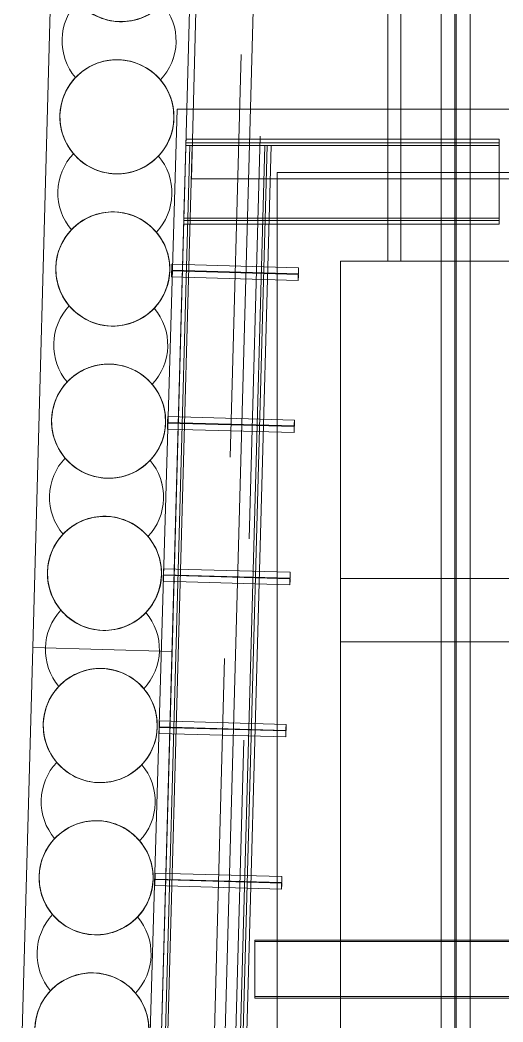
# Model space of a CAD drawing. Header units: metres. Extents: x 1753726 to 1755216, y 5920592 to 5921703.
# Drawn here: x 1755111.25 to 1755115.06, y 5921405.52 to 5921413.42 of the extents above; entities that cross this region are included whole.
import ezdxf

# ---------------------------------------------------------------- set-up
doc = ezdxf.new("R2010")
doc.units = ezdxf.units.M
doc.linetypes.add('CENTER', pattern=[50.8, 31.75, -6.35, 6.35, -6.35])
doc.linetypes.add('HIDDEN2', pattern=[4.7625, 3.175, -1.5875])
for name, color, linetype, lineweight in [('A-FLOR-____-OTLN', 9, 'Continuous', 9), ('A-WALL-____-OTLN', 2, 'Continuous', 9), ('P-PIPE-____-CNTR', 1, 'CENTER', 9), ('P-PIPE-____-OTLN', 6, 'HIDDEN2', 18), ('S-BEAM-____-OTLN', 7, 'Continuous', 9), ('S-FNDN-____-OTLN', 7, 'Continuous', 9)]:
    doc.layers.add(name, color=color, linetype=linetype, lineweight=lineweight)

# ---------------------------------------------------------------- blocks, each defined once
blk = doc.blocks.new('Link Sewer3 - Link Sewer-3913003-X-ARUP-GL-HERNE_BAY_ALIGNMENT')
at = {"layer": 'A-WALL-____-OTLN'}
for p, q in [((679.4705, 353.0049), (679.4705, 295.0049)), ((679.5705, 353.0049), (679.5705, 295.0049)), ((679.4705, 295.0049), (680.7205, 295.0049)), ((679.4705, 295.0049), (680.7205, 295.0049)), ((680.6205, 295.0049), (679.5705, 295.0049)), ((680.6205, 295.0049), (679.5705, 295.0049))]:
    blk.add_line(p, q, dxfattribs=at)
blk = doc.blocks.new('308492-ARUP-STPW-MOD-1600_rvt-1-X-ARUP-GL-HERNE_BAY_ALIGNMENT')
at = {"layer": 'A-WALL-____-OTLN'}
for p, q in [((1755117.5805, 5921412.2154), (1755113.2805, 5921412.2154)), ((1755113.2805, 5921412.2154), (1755117.5805, 5921412.2154)), ((1755113.2805, 5921412.2154), (1755113.2805, 5921411.5154)), ((1755113.2805, 5921411.5154), (1755113.2805, 5921412.2154)), ((1755114.1553, 5921412.2154), (1755114.1553, 5921411.5154)), ((1755114.1553, 5921412.2154), (1755115.4053, 5921412.2154)), ((1755114.1553, 5921412.2154), (1755115.4053, 5921412.2154)), ((1755113.2805, 5921411.5154), (1755113.2805, 5921401.0154)), ((1755113.2805, 5921401.0154), (1755113.2805, 5921411.5154)), ((1755117.5805, 5921411.5154), (1755113.7805, 5921411.5154)), ((1755113.7805, 5921411.5154), (1755117.5805, 5921411.5154)), ((1755113.7805, 5921411.5154), (1755113.7805, 5921409.0154)), ((1755113.7805, 5921409.0154), (1755113.7805, 5921411.5154)), ((1755115.4053, 5921411.5154), (1755114.1553, 5921411.5154)), ((1755115.4053, 5921411.5154), (1755114.1553, 5921411.5154)), ((1755117.5805, 5921409.0154), (1755113.7805, 5921409.0154)), ((1755113.7805, 5921409.0154), (1755117.5805, 5921409.0154)), ((1755113.7805, 5921409.0154), (1755113.7805, 5921408.5154)), ((1755117.5805, 5921409.0154), (1755113.7805, 5921409.0154)), ((1755113.7805, 5921409.0154), (1755116.9305, 5921409.0154)), ((1755113.7805, 5921408.5154), (1755113.7805, 5921409.0154)), ((1755117.5805, 5921408.5154), (1755113.7805, 5921408.5154)), ((1755113.7805, 5921408.5154), (1755117.5805, 5921408.5154)), ((1755113.7805, 5921408.5154), (1755113.7805, 5921404.2154)), ((1755113.7805, 5921404.2154), (1755113.7805, 5921408.5154)), ((1755117.5805, 5921408.5154), (1755113.7805, 5921408.5154)), ((1755113.7805, 5921408.5154), (1755117.5805, 5921408.5154))]:
    blk.add_line(p, q, dxfattribs=at)
blk.add_blockref('Link Sewer3 - Link Sewer-3913003-X-ARUP-GL-HERNE_BAY_ALIGNMENT', (1754434.6848, 5921116.5106), dxfattribs=at)
blk = doc.blocks.new('Arup_Beam_Steel Circular Hollow Section_CHS_AU - STRUT 1A-5298644-X-ARUP-GL-HERNE_BAY_ALIGNMENT')
at = {"layer": 'S-BEAM-____-OTLN'}
for p, q in [((-1.8267, 0.2158), (1.8267, 0.2158)), ((-1.8267, -0.2158), (1.8267, -0.2158))]:
    blk.add_line(p, q, dxfattribs=at)
blk = doc.blocks.new('Arup_Beam_Steel Circular Hollow Section_CHS_AU - 4883769-X-ARUP-GL-HERNE_BAY_ALIGNMENT')
at = {"layer": 'S-BEAM-____-OTLN'}
for p, q in [((682.0741, 289.6548), (678.4206, 289.6548)), ((678.4206, 289.6548), (678.4206, 289.1978)), ((678.4206, 289.6548), (678.4206, 289.1978)), ((682.0741, 289.6421), (678.4206, 289.6421)), ((678.4206, 289.2105), (678.4206, 289.6421)), ((678.4206, 289.2105), (678.4206, 289.6421)), ((682.0741, 289.1978), (682.0741, 289.6548)), ((682.0741, 289.1978), (682.0741, 289.6548)), ((682.0741, 289.6421), (682.0741, 289.2105)), ((682.0741, 289.6421), (682.0741, 289.2105)), ((678.4206, 289.2105), (682.0741, 289.2105)), ((678.4206, 289.1978), (682.0741, 289.1978))]:
    blk.add_line(p, q, dxfattribs=at)
blk = doc.blocks.new('HB_Struct Framing_Support_2 - HB_Struct Framing_Support-5141438-X-ARUP-GL-HERNE_BAY_ALIGNMENT')
at = {"layer": 'S-BEAM-____-OTLN'}
for p, q in [((0.0495, -0.015), (-0.0495, -0.015)), ((-0.0495, -0.015), (-0.0133, -0.015)), ((-0.0133, -0.015), (-0.0495, -0.015)), ((-0.0495, -0.015), (0.0495, -0.015)), ((-0.0495, -0.015), (-0.0495, -1.015)), ((-0.0495, -0.015), (-0.0495, -1.015)), ((-0.0495, -0.015), (-0.0495, -1.015)), ((-0.0495, -0.015), (-0.0495, -1.015)), ((-0.0133, -0.015), (-0.0023, -0.015)), ((-0.0133, -0.015), (-0.0023, -0.015)), ((-0.0023, -1.015), (-0.0023, -0.015)), ((-0.0023, -1.015), (-0.0023, -0.015)), ((0.0023, -0.015), (0.0023, -1.015)), ((0.0023, -0.015), (0.0133, -0.015)), ((0.0023, -0.015), (0.0133, -0.015)), ((0.0023, -1.015), (0.0023, -0.015)), ((0.0495, -0.015), (0.0133, -0.015)), ((0.0133, -0.015), (0.0495, -0.015)), ((0.0495, -1.015), (0.0495, -0.015)), ((0.0495, -0.015), (0.0495, -1.015)), ((0.0495, -0.015), (0.0495, -1.015)), ((0.0495, -0.015), (0.0495, -1.015)), ((0.0495, -1.015), (-0.0495, -1.015)), ((-0.0495, -1.015), (-0.0133, -1.015)), ((-0.0133, -1.015), (-0.0495, -1.015)), ((-0.0495, -1.015), (0.0495, -1.015)), ((-0.0023, -1.015), (-0.0133, -1.015)), ((-0.0023, -1.015), (-0.0133, -1.015)), ((0.0133, -1.015), (0.0023, -1.015)), ((0.0133, -1.015), (0.0023, -1.015)), ((0.0495, -1.015), (0.0133, -1.015)), ((0.0133, -1.015), (0.0495, -1.015))]:
    blk.add_line(p, q, dxfattribs=at)
blk = doc.blocks.new('Arup_Beam_Steel I Section_UB_AU - 610UB125-5264323-X-ARUP-GL-HERNE_BAY_ALIGNMENT')
at = {"layer": 'S-BEAM-____-OTLN'}
for p, q in [((6.958, 0.006), (-6.958, 0.006)), ((6.958, -0.006), (-6.958, -0.006))]:
    blk.add_line(p, q, dxfattribs=at)
blk = doc.blocks.new('308492-ARUP-STTW-MOD-0100_rvt-1-X-ARUP-GL-HERNE_BAY_ALIGNMENT')
at = {"layer": 'A-FLOR-____-OTLN'}
for p, q in [((1755112.1371, 5921400.6154), (1755112.4913, 5921412.7154)), ((1755112.4913, 5921412.7154), (1755112.1371, 5921400.6154)), ((1755112.4913, 5921412.7154), (1755116.4805, 5921412.7154)), ((1755116.4805, 5921412.7154), (1755112.4913, 5921412.7154))]:
    blk.add_line(p, q, dxfattribs=at)
at = {"layer": 'S-BEAM-____-OTLN'}
for p, q in [((1755114.5737, 5921414.6429), (1755114.5737, 5921400.727)), ((1755114.5737, 5921400.727), (1755114.5737, 5921414.6429)), ((1755114.5737, 5921400.727), (1755114.5737, 5921414.6429)), ((1755114.5737, 5921400.727), (1755114.5737, 5921414.6429)), ((1755114.6822, 5921400.727), (1755114.6822, 5921414.6429)), ((1755114.6941, 5921414.6429), (1755114.6941, 5921400.727)), ((1755114.8027, 5921400.727), (1755114.8027, 5921414.6429)), ((1755114.8027, 5921400.727), (1755114.8027, 5921414.6429)), ((1755114.8027, 5921400.727), (1755114.8027, 5921414.6429)), ((1755114.8027, 5921400.727), (1755114.8027, 5921414.6429)), ((1755112.5624, 5921412.4789), (1755112.5616, 5921412.4489)), ((1755112.5616, 5921412.4489), (1755112.5624, 5921412.4789)), ((1755112.5624, 5921412.4789), (1755115.0326, 5921412.4789)), ((1755112.5624, 5921412.4789), (1755115.0326, 5921412.4789)), ((1755115.0326, 5921412.4489), (1755115.0326, 5921412.4789)), ((1755115.0326, 5921412.4789), (1755115.0326, 5921412.4489)), ((1755112.2434, 5921400.8395), (1755112.5611, 5921412.4293)), ((1755112.5611, 5921412.4293), (1755112.2434, 5921400.8395)), ((1755112.2734, 5921400.8395), (1755112.5911, 5921412.4293)), ((1755112.2734, 5921400.8395), (1755112.5911, 5921412.4293)), ((1755112.2734, 5921400.8395), (1755112.5911, 5921412.4293)), ((1755112.5911, 5921412.4293), (1755112.2734, 5921400.8395)), ((1755112.2734, 5921400.8395), (1755112.5911, 5921412.4293)), ((1755112.2734, 5921400.8395), (1755112.5911, 5921412.4293)), ((1755112.6107, 5921412.4293), (1755112.293, 5921400.8395)), ((1755112.293, 5921400.8395), (1755112.6107, 5921412.4293)), ((1755112.293, 5921400.8395), (1755112.6107, 5921412.4293)), ((1755112.6107, 5921412.4293), (1755112.293, 5921400.8395)), ((1755112.293, 5921400.8395), (1755112.6107, 5921412.4293)), ((1755112.293, 5921400.8395), (1755112.6107, 5921412.4293)), ((1755112.5607, 5921412.4153), (1755112.5457, 5921411.8705)), ((1755112.5457, 5921411.8705), (1755112.5607, 5921412.4153)), ((1755112.5607, 5921412.4153), (1755112.5457, 5921411.8705)), ((1755112.5457, 5921411.8705), (1755112.5607, 5921412.4153)), ((1755112.5616, 5921412.4489), (1755112.5611, 5921412.4293)), ((1755112.5611, 5921412.4293), (1755112.5616, 5921412.4489)), ((1755112.5616, 5921412.4489), (1755112.5611, 5921412.4293)), ((1755112.5611, 5921412.4293), (1755112.5616, 5921412.4489)), ((1755112.5611, 5921412.4293), (1755112.5911, 5921412.4293)), ((1755112.5911, 5921412.4293), (1755112.5611, 5921412.4293)), ((1755115.0326, 5921412.4293), (1755112.5611, 5921412.4293)), ((1755112.5611, 5921412.4293), (1755115.0326, 5921412.4293)), ((1755112.5611, 5921412.4293), (1755115.0326, 5921412.4293)), ((1755115.0326, 5921412.4293), (1755112.5611, 5921412.4293)), ((1755112.5611, 5921412.4293), (1755115.0326, 5921412.4293)), ((1755112.5611, 5921412.4293), (1755115.0326, 5921412.4293)), ((1755112.5616, 5921412.4489), (1755115.0326, 5921412.4489)), ((1755112.5616, 5921412.4489), (1755115.0326, 5921412.4489)), ((1755112.5616, 5921412.4489), (1755115.0326, 5921412.4489)), ((1755115.0326, 5921412.4489), (1755112.5616, 5921412.4489)), ((1755112.5616, 5921412.4489), (1755115.0326, 5921412.4489)), ((1755112.5616, 5921412.4489), (1755115.0326, 5921412.4489)), ((1755112.5911, 5921412.4293), (1755112.6107, 5921412.4293)), ((1755112.6107, 5921412.4293), (1755112.5911, 5921412.4293)), ((1755112.5911, 5921412.4293), (1755112.6107, 5921412.4293)), ((1755112.6107, 5921412.4293), (1755112.5911, 5921412.4293)), ((1755112.6247, 5921412.4293), (1755113.1697, 5921412.4293)), ((1755113.1697, 5921412.4293), (1755112.6247, 5921412.4293)), ((1755112.6247, 5921412.4293), (1755113.1697, 5921412.4293)), ((1755113.1697, 5921412.4293), (1755112.6247, 5921412.4293)), ((1755112.866, 5921400.8395), (1755113.1837, 5921412.4293)), ((1755112.866, 5921400.8395), (1755113.1837, 5921412.4293)), ((1755112.866, 5921400.8395), (1755113.1837, 5921412.4293)), ((1755112.866, 5921400.8395), (1755113.1837, 5921412.4293)), ((1755112.866, 5921400.8395), (1755113.1837, 5921412.4293)), ((1755112.866, 5921400.8395), (1755113.1837, 5921412.4293)), ((1755113.2033, 5921412.4293), (1755112.8856, 5921400.8395)), ((1755113.2033, 5921412.4293), (1755112.8856, 5921400.8395)), ((1755113.2033, 5921412.4293), (1755112.8856, 5921400.8395)), ((1755113.2033, 5921412.4293), (1755112.8856, 5921400.8395)), ((1755113.2033, 5921412.4293), (1755112.8856, 5921400.8395)), ((1755113.2033, 5921412.4293), (1755112.8856, 5921400.8395)), ((1755112.9156, 5921400.8395), (1755113.2333, 5921412.4293)), ((1755112.9156, 5921400.8395), (1755113.2333, 5921412.4293)), ((1755113.1837, 5921412.4293), (1755113.2033, 5921412.4293)), ((1755113.2033, 5921412.4293), (1755113.1837, 5921412.4293)), ((1755113.1837, 5921412.4293), (1755113.2033, 5921412.4293)), ((1755113.2033, 5921412.4293), (1755113.1837, 5921412.4293)), ((1755113.2333, 5921412.4293), (1755113.2033, 5921412.4293)), ((1755113.2033, 5921412.4293), (1755113.2333, 5921412.4293)), ((1755115.0326, 5921412.4293), (1755115.0326, 5921412.4489)), ((1755115.0326, 5921412.4489), (1755115.0326, 5921412.4293)), ((1755115.0326, 5921412.4293), (1755115.0326, 5921412.4489)), ((1755115.0326, 5921412.4489), (1755115.0326, 5921412.4293)), ((1755115.0326, 5921412.4293), (1755115.0326, 5921412.4153)), ((1755115.0326, 5921412.4293), (1755115.0326, 5921412.4153)), ((1755115.0326, 5921412.4293), (1755115.0326, 5921412.4153)), ((1755115.0326, 5921412.4293), (1755115.0326, 5921412.4153)), ((1755115.0326, 5921411.8705), (1755115.0326, 5921412.4153)), ((1755115.0326, 5921412.4153), (1755115.0326, 5921411.8705)), ((1755115.0326, 5921411.8705), (1755115.0326, 5921412.4153)), ((1755115.0326, 5921412.4153), (1755115.0326, 5921411.8705)), ((1755112.5454, 5921411.8565), (1755112.5448, 5921411.8369)), ((1755112.5448, 5921411.8369), (1755112.5454, 5921411.8565)), ((1755112.5454, 5921411.8565), (1755112.5448, 5921411.8369)), ((1755112.5448, 5921411.8369), (1755112.5454, 5921411.8565)), ((1755112.5454, 5921411.8565), (1755115.0326, 5921411.8565)), ((1755112.5454, 5921411.8565), (1755115.0326, 5921411.8565)), ((1755112.5454, 5921411.8565), (1755115.0326, 5921411.8565)), ((1755112.5454, 5921411.8565), (1755115.0326, 5921411.8565)), ((1755112.5454, 5921411.8565), (1755115.0326, 5921411.8565)), ((1755112.5454, 5921411.8565), (1755115.0326, 5921411.8565)), ((1755115.0326, 5921411.8705), (1755115.0326, 5921411.8565)), ((1755115.0326, 5921411.8705), (1755115.0326, 5921411.8565)), ((1755115.0326, 5921411.8705), (1755115.0326, 5921411.8565)), ((1755115.0326, 5921411.8705), (1755115.0326, 5921411.8565)), ((1755115.0326, 5921411.8369), (1755115.0326, 5921411.8565)), ((1755115.0326, 5921411.8565), (1755115.0326, 5921411.8369)), ((1755115.0326, 5921411.8369), (1755115.0326, 5921411.8565)), ((1755115.0326, 5921411.8565), (1755115.0326, 5921411.8369)), ((1755112.544, 5921411.8069), (1755112.5448, 5921411.8369)), ((1755112.5448, 5921411.8369), (1755112.544, 5921411.8069)), ((1755112.544, 5921411.8069), (1755115.0326, 5921411.8069)), ((1755112.544, 5921411.8069), (1755115.0326, 5921411.8069)), ((1755112.5448, 5921411.8369), (1755115.0326, 5921411.8369)), ((1755115.0326, 5921411.8369), (1755112.5448, 5921411.8369)), ((1755112.5448, 5921411.8369), (1755115.0326, 5921411.8369)), ((1755115.0326, 5921411.8369), (1755112.5448, 5921411.8369)), ((1755112.5448, 5921411.8369), (1755115.0326, 5921411.8369)), ((1755115.0326, 5921411.8369), (1755112.5448, 5921411.8369)), ((1755115.0326, 5921411.8369), (1755115.0326, 5921411.8069)), ((1755115.0326, 5921411.8069), (1755115.0326, 5921411.8369))]:
    blk.add_line(p, q, dxfattribs=at)
at = {"layer": 'S-BEAM-____-OTLN', "flags": 128}
for points in [[(1755112.5607, 5921412.4153), (1755112.561, 5921412.4263)], [(1755112.5607, 5921412.4153), (1755112.561, 5921412.4263)], [(1755112.5611, 5921412.4293), (1755112.5608, 5921412.4185)], [(1755112.5611, 5921412.4293), (1755112.5608, 5921412.4185)], [(1755112.6107, 5921412.4293), (1755112.6216, 5921412.4293)], [(1755112.6107, 5921412.4293), (1755112.6216, 5921412.4293)], [(1755112.6247, 5921412.4293), (1755112.6137, 5921412.4293)], [(1755112.6247, 5921412.4293), (1755112.6137, 5921412.4293)], [(1755113.1697, 5921412.4293), (1755113.1806, 5921412.4293)], [(1755113.1697, 5921412.4293), (1755113.1806, 5921412.4293)], [(1755113.1837, 5921412.4293), (1755113.1728, 5921412.4293)], [(1755113.1837, 5921412.4293), (1755113.1728, 5921412.4293)], [(1755112.5457, 5921411.8705), (1755112.5454, 5921411.8596)], [(1755112.5457, 5921411.8705), (1755112.5454, 5921411.8596)], [(1755112.5454, 5921411.8565), (1755112.5457, 5921411.8674)], [(1755112.5454, 5921411.8565), (1755112.5457, 5921411.8674)]]:
    blk.add_lwpolyline(points, dxfattribs=at)
at = {"layer": 'S-BEAM-____-OTLN'}
for name, p, rotation in [('Arup_Beam_Steel I Section_UB_AU - 610UB125-5264323-X-ARUP-GL-HERNE_BAY_ALIGNMENT', (1755114.6882, 5921407.685), 90.00000000000006), ('HB_Struct Framing_Support_2 - HB_Struct Framing_Support-5141438-X-ARUP-GL-HERNE_BAY_ALIGNMENT', (1755112.434, 5921411.4423), 88.42986395248445), ('HB_Struct Framing_Support_2 - HB_Struct Framing_Support-5141438-X-ARUP-GL-HERNE_BAY_ALIGNMENT', (1755112.4011, 5921410.2427), 88.42986395248445), ('HB_Struct Framing_Support_2 - HB_Struct Framing_Support-5141438-X-ARUP-GL-HERNE_BAY_ALIGNMENT', (1755112.3682, 5921409.0432), 88.42986395248445), ('HB_Struct Framing_Support_2 - HB_Struct Framing_Support-5141438-X-ARUP-GL-HERNE_BAY_ALIGNMENT', (1755112.3353, 5921407.8436), 88.42986395248445), ('HB_Struct Framing_Support_2 - HB_Struct Framing_Support-5141438-X-ARUP-GL-HERNE_BAY_ALIGNMENT', (1755112.3024, 5921406.6441), 88.42986395248445), ('Arup_Beam_Steel Circular Hollow Section_CHS_AU - STRUT 1A-5298644-X-ARUP-GL-HERNE_BAY_ALIGNMENT', (1755114.9321, 5921405.9369), 180)]:
    blk.add_blockref(name, p, dxfattribs=dict(at, rotation=rotation))
blk.add_blockref('Arup_Beam_Steel Circular Hollow Section_CHS_AU - 4883769-X-ARUP-GL-HERNE_BAY_ALIGNMENT', (1754434.6848, 5921116.5106), dxfattribs=at)
blk = doc.blocks.new('308492-ARUP-STRW-MOD-1700_rvt-1-X-ARUP-GL-HERNE_BAY_ALIGNMENT')
at = {"layer": 'A-FLOR-____-OTLN'}
for p, q in [((1755112.6039, 5921412.1659), (1755113.3916, 5921440.9044)), ((1755113.3916, 5921440.9044), (1755112.6039, 5921412.1659)), ((1755117.5805, 5921412.1659), (1755112.6039, 5921412.1659)), ((1755112.6039, 5921412.1659), (1755117.5805, 5921412.1659))]:
    blk.add_line(p, q, dxfattribs=at)
at = {"layer": 'S-BEAM-____-OTLN'}
for p, q in [((1755111.5165, 5921414.4685), (1755111.3521, 5921408.4708)), ((1755111.5165, 5921414.4685), (1755111.3521, 5921408.4708)), ((1755112.4517, 5921408.4407), (1755112.6161, 5921414.4384)), ((1755112.6161, 5921414.4384), (1755112.4517, 5921408.4407)), ((1755111.3521, 5921408.4708), (1755111.2522, 5921404.8237)), ((1755111.3521, 5921408.4708), (1755111.2522, 5921404.8237)), ((1755111.3521, 5921408.4708), (1755112.4517, 5921408.4407)), ((1755112.4517, 5921408.4407), (1755111.3521, 5921408.4708)), ((1755112.3518, 5921404.7936), (1755112.4517, 5921408.4407)), ((1755112.4517, 5921408.4407), (1755112.3518, 5921404.7936))]:
    blk.add_line(p, q, dxfattribs=at)
for centre, start, end in [((1755112.0335, 5921413.2539), 136.61955, 178.42986), ((1755112.0335, 5921413.2539), 136.61955, 178.42986), ((1755112.0335, 5921413.2539), 358.42986, 40.24018), ((1755112.0335, 5921413.2539), 316.61955, 358.42986), ((1755112.017, 5921412.6542), 136.61955, 178.42986), ((1755112.017, 5921412.6542), 178.42986, 220.24018), ((1755112.017, 5921412.6542), 316.61955, 358.42986), ((1755112.0006, 5921412.0544), 136.61955, 178.42986), ((1755112.0006, 5921412.0544), 358.42986, 40.24018), ((1755112.0006, 5921412.0544), 178.42986, 220.24018), ((1755112.0006, 5921412.0544), 178.42986, 220.24018), ((1755112.0006, 5921412.0544), 316.61955, 358.42986), ((1755112.0006, 5921412.0544), 316.61955, 358.42986), ((1755111.9841, 5921411.4546), 136.61955, 178.42986), ((1755111.9841, 5921411.4546), 136.61955, 178.42986), ((1755111.9677, 5921410.8548), 136.61955, 178.42986), ((1755111.9677, 5921410.8548), 358.42986, 40.24018), ((1755111.9677, 5921410.8548), 178.42986, 220.24018), ((1755111.9677, 5921410.8548), 178.42986, 220.24018), ((1755111.9677, 5921410.8548), 316.61955, 358.42986), ((1755111.9677, 5921410.8548), 316.61955, 358.42986), ((1755111.9513, 5921410.2551), 136.61955, 178.42986), ((1755111.9513, 5921410.2551), 178.42986, 220.24018), ((1755111.9513, 5921410.2551), 316.61955, 358.42986), ((1755111.9348, 5921409.6553), 136.61955, 178.42986), ((1755111.9348, 5921409.6553), 136.61955, 178.42986), ((1755111.9348, 5921409.6553), 178.42986, 220.24018), ((1755111.9348, 5921409.6553), 178.42986, 220.24018), ((1755111.9348, 5921409.6553), 316.61955, 358.42986), ((1755111.9348, 5921409.6553), 316.61955, 358.42986), ((1755111.9184, 5921409.0555), 136.61955, 178.42986), ((1755111.9184, 5921409.0555), 136.61955, 178.42986), ((1755111.9184, 5921409.0555), 358.42986, 40.24018), ((1755111.9184, 5921409.0555), 358.42986, 40.24018), ((1755111.9184, 5921409.0555), 316.61955, 358.42986), ((1755111.9184, 5921409.0555), 316.61955, 358.42986), ((1755111.9019, 5921408.4557), 136.61955, 178.42986), ((1755111.9019, 5921408.4557), 136.61955, 178.42986), ((1755111.9019, 5921408.4557), 358.42986, 40.24018), ((1755111.9019, 5921408.4557), 178.42986, 220.24018), ((1755111.9019, 5921408.4557), 178.42986, 220.24018), ((1755111.9019, 5921408.4557), 316.61955, 358.42986), ((1755111.9019, 5921408.4557), 316.61955, 358.42986), ((1755111.8855, 5921407.856), 136.61955, 178.42986), ((1755111.8855, 5921407.856), 136.61955, 178.42986), ((1755111.8855, 5921407.856), 358.42986, 40.24018), ((1755111.8855, 5921407.856), 358.42986, 40.24018), ((1755111.8855, 5921407.856), 316.61955, 358.42986), ((1755111.8855, 5921407.856), 316.61955, 358.42986), ((1755111.869, 5921407.2562), 136.61955, 178.42986), ((1755111.869, 5921407.2562), 136.61955, 178.42986), ((1755111.869, 5921407.2562), 358.42986, 40.24018), ((1755111.869, 5921407.2562), 178.42986, 220.24018), ((1755111.869, 5921407.2562), 178.42986, 220.24018), ((1755111.869, 5921407.2562), 316.61955, 358.42986), ((1755111.869, 5921407.2562), 316.61955, 358.42986), ((1755111.8526, 5921406.6564), 136.61955, 178.42986), ((1755111.8526, 5921406.6564), 136.61955, 178.42986), ((1755111.8526, 5921406.6564), 358.42986, 40.24018), ((1755111.8526, 5921406.6564), 358.42986, 40.24018), ((1755111.8526, 5921406.6564), 316.61955, 358.42986), ((1755111.8362, 5921406.0566), 136.61955, 178.42986), ((1755111.8362, 5921406.0566), 136.61955, 178.42986), ((1755111.8362, 5921406.0566), 358.42986, 40.24018), ((1755111.8362, 5921406.0566), 178.42986, 220.24018), ((1755111.8362, 5921406.0566), 178.42986, 220.24018), ((1755111.8362, 5921406.0566), 316.61955, 358.42986), ((1755111.8362, 5921406.0566), 316.61955, 358.42986), ((1755111.8197, 5921405.4569), 136.61955, 178.42986), ((1755111.8197, 5921405.4569), 136.61955, 178.42986), ((1755111.8197, 5921405.4569), 358.42986, 40.24018), ((1755111.8197, 5921405.4569), 358.42986, 40.24018)]:
    blk.add_arc(centre, 0.45, start, end, dxfattribs=at)
for centre, major_axis, start_param, end_param in [((1755112.0335, 5921413.2539), (0.2781, 0.3538), 5.351045, 6.080773), ((1755112.0335, 5921413.2539), (-0.4249, 0.1481), 0.308049, 1.037776), ((1755112.0335, 5921413.2539), (-0.3047, 0.3311), 0.799531, 1.529259), ((1755112.0335, 5921413.2539), (0.4473, 0.0489), 5.417266, 6.146994), ((1755112.017, 5921412.6542), (0.4484, 0.0382), 2.299465, 3.029193), ((1755112.017, 5921412.6542), (-0.2764, 0.3551), 4.023698, 4.753426), ((1755112.017, 5921412.6542), (-0.4249, 0.1481), 3.449641, 4.179369), ((1755112.017, 5921412.6542), (0.3311, 0.3047), 2.370328, 3.100055), ((1755112.017, 5921412.6542), (-0.0974, 0.4393), 3.737135, 4.466863), ((1755112.0006, 5921412.0544), (0.4473, 0.0489), 2.275674, 3.005401), ((1755112.0006, 5921412.0544), (-0.432, 0.1261), 3.3981, 4.127828), ((1755111.9841, 5921411.4546), (-0.3047, 0.3311), 3.941124, 4.670852), ((1755111.9841, 5921411.4546), (-0.4407, 0.0911), 3.318144, 4.047871), ((1755111.9841, 5921411.4546), (0.0505, 0.4472), 1.655792, 2.38552), ((1755111.9841, 5921411.4546), (0.2286, 0.3876), 2.076326, 2.806054), ((1755111.9841, 5921411.4546), (-0.1665, 0.4181), 3.57626, 4.305988), ((1755111.9841, 5921411.4546), (-0.3227, 0.3137), 3.155726, 3.885454), ((1755111.9677, 5921410.8548), (0.4473, 0.0489), 2.275674, 3.005401), ((1755111.9677, 5921410.8548), (-0.4133, 0.1779), 3.52059, 4.250317), ((1755111.9513, 5921410.2551), (0.4393, 0.0974), 2.166339, 2.896067), ((1755111.9513, 5921410.2551), (-0.3726, 0.2523), 3.7093, 4.439028), ((1755111.9513, 5921410.2551), (-0.4407, 0.0911), 3.318144, 4.047871), ((1755111.9513, 5921410.2551), (0.0611, 0.4458), 1.679584, 2.409311), ((1755111.9513, 5921410.2551), (-0.1665, 0.4181), 3.57626, 4.305988), ((1755111.9348, 5921409.6553), (0.3311, 0.3047), 5.51192, 6.241648), ((1755111.9348, 5921409.6553), (0.0611, 0.4458), 4.821176, 5.550904), ((1755111.9184, 5921409.0555), (0.0505, 0.4472), 1.655792, 2.38552), ((1755111.9184, 5921409.0555), (0.2378, 0.382), 2.100118, 2.829846), ((1755111.9019, 5921408.4557), (0.0611, 0.4458), 4.821176, 5.550904), ((1755111.8855, 5921407.856), (0.0611, 0.4458), 1.679584, 2.409311), ((1755111.8855, 5921407.856), (0.3311, 0.3047), 2.370328, 3.100055), ((1755111.869, 5921407.2562), (0.0611, 0.4458), 4.821176, 5.550904), ((1755111.8526, 5921406.6564), (0.1094, 0.4365), 1.788918, 2.518646), ((1755111.8526, 5921406.6564), (0.3311, 0.3047), 2.370328, 3.100055), ((1755111.8526, 5921406.6564), (0.1094, 0.4365), 4.200783, 4.930511), ((1755111.8362, 5921406.0566), (0.0611, 0.4458), 4.821176, 5.550904)]:
    blk.add_ellipse(centre, major_axis=major_axis, ratio=1, start_param=start_param, end_param=end_param, dxfattribs=at)
at = {"layer": 'S-FNDN-____-OTLN', "flags": 128}
for points in [[(1755111.7064, 5921413.563), (1755111.7547, 5921413.5141), (1755111.8098, 5921413.4731), (1755111.8706, 5921413.441), (1755111.9356, 5921413.4185), (1755112.0032, 5921413.4061), (1755112.072, 5921413.4042), (1755112.1402, 5921413.4129), (1755112.2063, 5921413.4318), (1755112.2687, 5921413.4605), (1755112.3261, 5921413.4984), (1755112.377, 5921413.5446)], [(1755112.3605, 5921412.9448), (1755112.3122, 5921412.9938), (1755112.2571, 5921413.0348), (1755112.1963, 5921413.0669), (1755112.1313, 5921413.0894), (1755112.0637, 5921413.1017), (1755111.9949, 5921413.1036), (1755111.9267, 5921413.095), (1755111.8606, 5921413.0761), (1755111.7982, 5921413.0474), (1755111.7408, 5921413.0094), (1755111.6899, 5921412.9632)], [(1755111.6899, 5921412.9632), (1755111.6485, 5921412.9124), (1755111.6148, 5921412.8561), (1755111.5898, 5921412.7954), (1755111.5738, 5921412.7318), (1755111.5672, 5921412.6665)], [(1755112.4668, 5921412.6418), (1755112.4639, 5921412.7074), (1755112.4514, 5921412.7718), (1755112.4296, 5921412.8337), (1755112.3991, 5921412.8918), (1755112.3605, 5921412.9448)], [(1755111.5672, 5921412.6665), (1755111.5702, 5921412.6009), (1755111.5827, 5921412.5365), (1755111.6044, 5921412.4746), (1755111.6349, 5921412.4165), (1755111.6735, 5921412.3635)], [(1755112.3441, 5921412.3451), (1755112.3855, 5921412.3959), (1755112.4192, 5921412.4523), (1755112.4443, 5921412.5129), (1755112.4603, 5921412.5765), (1755112.4668, 5921412.6418)], [(1755111.6735, 5921412.3635), (1755111.7218, 5921412.3145), (1755111.777, 5921412.2735), (1755111.8377, 5921412.2414), (1755111.9027, 5921412.2189), (1755111.9704, 5921412.2066), (1755112.0391, 5921412.2047), (1755112.1073, 5921412.2133), (1755112.1734, 5921412.2322), (1755112.2358, 5921412.2609), (1755112.2932, 5921412.2989), (1755112.3441, 5921412.3451)], [(1755112.3276, 5921411.7453), (1755112.2794, 5921411.7942), (1755112.2242, 5921411.8352), (1755112.1634, 5921411.8674), (1755112.0984, 5921411.8898), (1755112.0308, 5921411.9022), (1755111.9621, 5921411.9041), (1755111.8938, 5921411.8955), (1755111.8277, 5921411.8766), (1755111.7653, 5921411.8478), (1755111.708, 5921411.8099), (1755111.6571, 5921411.7637)], [(1755111.6571, 5921411.7637), (1755111.6156, 5921411.7128), (1755111.582, 5921411.6565), (1755111.5569, 5921411.5959), (1755111.5409, 5921411.5322), (1755111.5343, 5921411.4669)], [(1755112.434, 5921411.4423), (1755112.431, 5921411.5078), (1755112.4185, 5921411.5723), (1755112.3968, 5921411.6342), (1755112.3663, 5921411.6923), (1755112.3276, 5921411.7453)], [(1755111.5343, 5921411.4669), (1755111.5373, 5921411.4014), (1755111.5498, 5921411.337), (1755111.5715, 5921411.275), (1755111.602, 5921411.2169), (1755111.6406, 5921411.1639)], [(1755112.3112, 5921411.1455), (1755112.3527, 5921411.1964), (1755112.3863, 5921411.2527), (1755112.4114, 5921411.3133), (1755112.4274, 5921411.377), (1755112.434, 5921411.4423)], [(1755111.6406, 5921411.1639), (1755111.6889, 5921411.115), (1755111.7441, 5921411.074), (1755111.8049, 5921411.0419), (1755111.8698, 5921411.0194), (1755111.9375, 5921411.007), (1755112.0062, 5921411.0051), (1755112.0744, 5921411.0138), (1755112.1405, 5921411.0327), (1755112.203, 5921411.0614), (1755112.2603, 5921411.0993), (1755112.3112, 5921411.1455)], [(1755112.2948, 5921410.5457), (1755112.2465, 5921410.5947), (1755112.1913, 5921410.6357), (1755112.1305, 5921410.6678), (1755112.0656, 5921410.6903), (1755111.9979, 5921410.7026), (1755111.9292, 5921410.7045), (1755111.861, 5921410.6959), (1755111.7949, 5921410.677), (1755111.7324, 5921410.6483), (1755111.6751, 5921410.6103), (1755111.6242, 5921410.5641)], [(1755111.6242, 5921410.5641), (1755111.5827, 5921410.5133), (1755111.5491, 5921410.457), (1755111.524, 5921410.3963), (1755111.508, 5921410.3327), (1755111.5014, 5921410.2674)], [(1755112.4011, 5921410.2427), (1755112.3981, 5921410.3083), (1755112.3856, 5921410.3727), (1755112.3639, 5921410.4346), (1755112.3334, 5921410.4927), (1755112.2948, 5921410.5457)], [(1755111.5014, 5921410.2674), (1755111.5044, 5921410.2018), (1755111.5169, 5921410.1374), (1755111.5386, 5921410.0755), (1755111.5691, 5921410.0174), (1755111.6077, 5921409.9644)], [(1755112.2783, 5921409.946), (1755112.3198, 5921409.9968), (1755112.3534, 5921410.0532), (1755112.3785, 5921410.1138), (1755112.3945, 5921410.1774), (1755112.4011, 5921410.2427)], [(1755111.6077, 5921409.9644), (1755111.656, 5921409.9154), (1755111.7112, 5921409.8744), (1755111.772, 5921409.8423), (1755111.8369, 5921409.8198), (1755111.9046, 5921409.8075), (1755111.9733, 5921409.8056), (1755112.0415, 5921409.8142), (1755112.1076, 5921409.8331), (1755112.1701, 5921409.8618), (1755112.2274, 5921409.8998), (1755112.2783, 5921409.946)], [(1755112.2619, 5921409.3462), (1755112.2136, 5921409.3951), (1755112.1584, 5921409.4361), (1755112.0976, 5921409.4683), (1755112.0327, 5921409.4907), (1755111.965, 5921409.5031), (1755111.8963, 5921409.505), (1755111.8281, 5921409.4964), (1755111.762, 5921409.4775), (1755111.6995, 5921409.4487), (1755111.6422, 5921409.4108), (1755111.5913, 5921409.3646)], [(1755111.5913, 5921409.3646), (1755111.5498, 5921409.3137), (1755111.5162, 5921409.2574), (1755111.4911, 5921409.1968), (1755111.4751, 5921409.1331), (1755111.4685, 5921409.0678)], [(1755112.3682, 5921409.0432), (1755112.3652, 5921409.1087), (1755112.3527, 5921409.1732), (1755112.331, 5921409.2351), (1755112.3005, 5921409.2932), (1755112.2619, 5921409.3462)], [(1755111.4685, 5921409.0678), (1755111.4715, 5921409.0023), (1755111.484, 5921408.9379), (1755111.5057, 5921408.8759), (1755111.5362, 5921408.8179), (1755111.5749, 5921408.7648)], [(1755112.2454, 5921408.7464), (1755112.2869, 5921408.7973), (1755112.3205, 5921408.8536), (1755112.3456, 5921408.9142), (1755112.3616, 5921408.9779), (1755112.3682, 5921409.0432)], [(1755111.5749, 5921408.7648), (1755111.6231, 5921408.7159), (1755111.6783, 5921408.6749), (1755111.7391, 5921408.6428), (1755111.8041, 5921408.6203), (1755111.8717, 5921408.6079), (1755111.9404, 5921408.606), (1755112.0087, 5921408.6147), (1755112.0748, 5921408.6336), (1755112.1372, 5921408.6623), (1755112.1945, 5921408.7002), (1755112.2454, 5921408.7464)], [(1755112.229, 5921408.1466), (1755112.1807, 5921408.1956), (1755112.1255, 5921408.2366), (1755112.0648, 5921408.2687), (1755111.9998, 5921408.2912), (1755111.9321, 5921408.3035), (1755111.8634, 5921408.3054), (1755111.7952, 5921408.2968), (1755111.7291, 5921408.2779), (1755111.6667, 5921408.2492), (1755111.6093, 5921408.2112), (1755111.5584, 5921408.165)], [(1755111.5584, 5921408.165), (1755111.517, 5921408.1142), (1755111.4833, 5921408.0579), (1755111.4582, 5921407.9972), (1755111.4422, 5921407.9336), (1755111.4357, 5921407.8683)], [(1755112.3353, 5921407.8436), (1755112.3323, 5921407.9092), (1755112.3198, 5921407.9736), (1755112.2981, 5921408.0355), (1755112.2676, 5921408.0936), (1755112.229, 5921408.1466)], [(1755111.4357, 5921407.8683), (1755111.4386, 5921407.8027), (1755111.4511, 5921407.7383), (1755111.4729, 5921407.6764), (1755111.5034, 5921407.6183), (1755111.542, 5921407.5653)], [(1755112.2126, 5921407.5469), (1755112.254, 5921407.5977), (1755112.2877, 5921407.6541), (1755112.3127, 5921407.7147), (1755112.3287, 5921407.7783), (1755112.3353, 5921407.8436)], [(1755111.542, 5921407.5653), (1755111.5903, 5921407.5163), (1755111.6454, 5921407.4753), (1755111.7062, 5921407.4432), (1755111.7712, 5921407.4207), (1755111.8388, 5921407.4084), (1755111.9076, 5921407.4065), (1755111.9758, 5921407.4151), (1755112.0419, 5921407.434), (1755112.1043, 5921407.4627), (1755112.1617, 5921407.5007), (1755112.2126, 5921407.5469)], [(1755112.1961, 5921406.9471), (1755112.1478, 5921406.996), (1755112.0927, 5921407.037), (1755112.0319, 5921407.0692), (1755111.9669, 5921407.0916), (1755111.8993, 5921407.104), (1755111.8305, 5921407.1059), (1755111.7623, 5921407.0973), (1755111.6962, 5921407.0784), (1755111.6338, 5921407.0496), (1755111.5764, 5921407.0117), (1755111.5255, 5921406.9655)], [(1755111.5255, 5921406.9655), (1755111.4841, 5921406.9146), (1755111.4504, 5921406.8583), (1755111.4254, 5921406.7977), (1755111.4094, 5921406.734), (1755111.4028, 5921406.6687)], [(1755112.3024, 5921406.6441), (1755112.2994, 5921406.7096), (1755112.287, 5921406.7741), (1755112.2652, 5921406.836), (1755112.2347, 5921406.8941), (1755112.1961, 5921406.9471)], [(1755111.4028, 5921406.6687), (1755111.4058, 5921406.6032), (1755111.4183, 5921406.5388), (1755111.44, 5921406.4768), (1755111.4705, 5921406.4188), (1755111.5091, 5921406.3657)], [(1755112.1797, 5921406.3473), (1755112.2211, 5921406.3982), (1755112.2548, 5921406.4545), (1755112.2799, 5921406.5151), (1755112.2959, 5921406.5788), (1755112.3024, 5921406.6441)], [(1755111.5091, 5921406.3657), (1755111.5574, 5921406.3168), (1755111.6126, 5921406.2758), (1755111.6733, 5921406.2437), (1755111.7383, 5921406.2212), (1755111.8059, 5921406.2088), (1755111.8747, 5921406.2069), (1755111.9429, 5921406.2156), (1755112.009, 5921406.2345), (1755112.0714, 5921406.2632), (1755112.1288, 5921406.3011), (1755112.1797, 5921406.3473)], [(1755112.1632, 5921405.7475), (1755112.115, 5921405.7965), (1755112.0598, 5921405.8375), (1755111.999, 5921405.8696), (1755111.934, 5921405.8921), (1755111.8664, 5921405.9044), (1755111.7977, 5921405.9063), (1755111.7294, 5921405.8977), (1755111.6633, 5921405.8788), (1755111.6009, 5921405.8501), (1755111.5436, 5921405.8121), (1755111.4927, 5921405.7659)], [(1755111.4927, 5921405.7659), (1755111.4512, 5921405.7151), (1755111.4176, 5921405.6588), (1755111.3925, 5921405.5981), (1755111.3765, 5921405.5345), (1755111.3699, 5921405.4692)], [(1755112.2696, 5921405.4445), (1755112.2666, 5921405.5101), (1755112.2541, 5921405.5745), (1755112.2323, 5921405.6364), (1755112.2019, 5921405.6945), (1755112.1632, 5921405.7475)]]:
    blk.add_lwpolyline(points, dxfattribs=at)
at = {"layer": 'S-FNDN-____-OTLN'}
for centre, start, end in [((1755112.0499, 5921413.8537), 178.42986, 358.42986), ((1755112.0335, 5921413.2539), 136.61955, 178.42986), ((1755112.0335, 5921413.2539), 136.61955, 178.42986), ((1755112.0499, 5921413.8537), 220.24018, 316.61955), ((1755112.0499, 5921413.8537), 220.24018, 316.61955), ((1755112.0335, 5921413.2539), 358.42986, 40.24018), ((1755112.0335, 5921413.2539), 316.61955, 358.42986), ((1755112.017, 5921412.6542), 40.24018, 136.61955), ((1755112.0006, 5921412.0544), 136.61955, 178.42986), ((1755112.017, 5921412.6542), 220.24018, 316.61955), ((1755112.0006, 5921412.0544), 358.42986, 40.24018), ((1755112.0006, 5921412.0544), 178.42986, 220.24018), ((1755112.0006, 5921412.0544), 178.42986, 220.24018), ((1755112.0006, 5921412.0544), 316.61955, 358.42986), ((1755112.0006, 5921412.0544), 316.61955, 358.42986), ((1755111.9841, 5921411.4546), 358.42986, 178.42986), ((1755111.9841, 5921411.4546), 40.24018, 136.61955), ((1755111.9677, 5921410.8548), 136.61955, 178.42986), ((1755111.9677, 5921410.8548), 358.42986, 40.24018), ((1755111.9677, 5921410.8548), 178.42986, 220.24018), ((1755111.9677, 5921410.8548), 178.42986, 220.24018), ((1755111.9677, 5921410.8548), 316.61955, 358.42986), ((1755111.9677, 5921410.8548), 316.61955, 358.42986), ((1755111.9513, 5921410.2551), 40.24018, 136.61955), ((1755111.9348, 5921409.6553), 136.61955, 178.42986), ((1755111.9348, 5921409.6553), 136.61955, 178.42986), ((1755111.9513, 5921410.2551), 220.24018, 316.61955), ((1755111.9513, 5921410.2551), 220.24018, 316.61955), ((1755111.9348, 5921409.6553), 178.42986, 220.24018), ((1755111.9348, 5921409.6553), 178.42986, 220.24018), ((1755111.9348, 5921409.6553), 316.61955, 358.42986), ((1755111.9348, 5921409.6553), 316.61955, 358.42986), ((1755111.9184, 5921409.0555), 358.42986, 178.42986), ((1755111.9184, 5921409.0555), 40.24018, 136.61955), ((1755111.9184, 5921409.0555), 40.24018, 136.61955), ((1755111.9184, 5921409.0555), 178.42986, 358.42986), ((1755111.9019, 5921408.4557), 136.61955, 178.42986), ((1755111.9019, 5921408.4557), 136.61955, 178.42986), ((1755111.9184, 5921409.0555), 220.24018, 316.61955), ((1755111.9019, 5921408.4557), 358.42986, 40.24018), ((1755111.9019, 5921408.4557), 178.42986, 220.24018), ((1755111.9019, 5921408.4557), 178.42986, 220.24018), ((1755111.9019, 5921408.4557), 316.61955, 358.42986), ((1755111.9019, 5921408.4557), 316.61955, 358.42986), ((1755111.8855, 5921407.856), 358.42986, 178.42986), ((1755111.8855, 5921407.856), 40.24018, 136.61955), ((1755111.8855, 5921407.856), 40.24018, 136.61955), ((1755111.8855, 5921407.856), 178.42986, 358.42986), ((1755111.869, 5921407.2562), 136.61955, 178.42986), ((1755111.869, 5921407.2562), 136.61955, 178.42986), ((1755111.8855, 5921407.856), 220.24018, 316.61955), ((1755111.8855, 5921407.856), 220.24018, 316.61955), ((1755111.869, 5921407.2562), 358.42986, 40.24018), ((1755111.869, 5921407.2562), 178.42986, 220.24018), ((1755111.869, 5921407.2562), 178.42986, 220.24018), ((1755111.869, 5921407.2562), 316.61955, 358.42986), ((1755111.869, 5921407.2562), 316.61955, 358.42986), ((1755111.8526, 5921406.6564), 358.42986, 178.42986), ((1755111.8526, 5921406.6564), 40.24018, 136.61955), ((1755111.8526, 5921406.6564), 40.24018, 136.61955), ((1755111.8362, 5921406.0566), 136.61955, 178.42986), ((1755111.8362, 5921406.0566), 136.61955, 178.42986), ((1755111.8526, 5921406.6564), 220.24018, 316.61955), ((1755111.8362, 5921406.0566), 358.42986, 40.24018), ((1755111.8362, 5921406.0566), 178.42986, 220.24018), ((1755111.8362, 5921406.0566), 178.42986, 220.24018), ((1755111.8362, 5921406.0566), 316.61955, 358.42986), ((1755111.8362, 5921406.0566), 316.61955, 358.42986), ((1755111.8197, 5921405.4569), 358.42986, 178.42986), ((1755111.8197, 5921405.4569), 40.24018, 136.61955), ((1755111.8197, 5921405.4569), 40.24018, 136.61955)]:
    blk.add_arc(centre, 0.45, start, end, dxfattribs=at)
for centre, major_axis, start_param, end_param in [((1755112.0335, 5921413.2539), (0.2781, 0.3538), 5.351045, 6.080773), ((1755112.0335, 5921413.2539), (-0.3047, 0.3311), 0.799531, 1.529259), ((1755112.0335, 5921413.2539), (-0.4249, 0.1481), 0.308049, 1.037776), ((1755112.0335, 5921413.2539), (0.4473, 0.0489), 5.417266, 6.146994), ((1755112.017, 5921412.6542), (0.4484, 0.0382), 6.170786, 9.312378), ((1755112.017, 5921412.6542), (-0.4249, 0.1482), 4.179455, 5.861592), ((1755112.017, 5921412.6542), (-0.0974, 0.4393), 1.32527, 4.466863), ((1755112.0006, 5921412.0544), (0.4473, 0.0489), 2.275674, 3.005401), ((1755112.017, 5921412.6542), (0, 0.45), 2.27312, 3.955257), ((1755112.0006, 5921412.0544), (-0.432, 0.1261), 3.3981, 4.127828), ((1755111.9841, 5921411.4546), (0.45, 0), 0.702324, 2.384461), ((1755111.9841, 5921411.4546), (-0.1665, 0.4181), 1.164395, 4.305988), ((1755111.9677, 5921410.8548), (0.4473, 0.0489), 2.275674, 3.005401), ((1755111.9841, 5921411.4546), (-0.0667, 0.445), 2.124404, 3.806541), ((1755111.9841, 5921411.4546), (-0.1365, 0.4288), 1.964985, 3.647123), ((1755111.9677, 5921410.8548), (-0.4133, 0.1779), 3.52059, 4.250317), ((1755111.9513, 5921410.2551), (0.4393, 0.0974), 6.037659, 9.179252), ((1755111.9513, 5921410.2551), (-0.4367, 0.1087), 4.087899, 5.770037), ((1755111.9513, 5921410.2551), (-0.1665, 0.4181), 1.164395, 4.305988), ((1755111.9348, 5921409.6553), (0.3311, 0.3047), 5.51192, 6.241648), ((1755111.9348, 5921409.6553), (0.0611, 0.4458), 4.821176, 5.550904), ((1755111.9184, 5921409.0555), (0, 0.45), 2.27312, 3.955257), ((1755111.9019, 5921408.4557), (0.0611, 0.4458), 4.821176, 5.550904), ((1755111.869, 5921407.2562), (0.0611, 0.4458), 4.821176, 5.550904), ((1755111.8526, 5921406.6564), (0.1094, 0.4365), 1.788918, 4.930511), ((1755111.8526, 5921406.6564), (0.138, 0.4283), 2.584867, 4.267004), ((1755111.8362, 5921406.0566), (0.0611, 0.4458), 4.821176, 5.550904)]:
    blk.add_ellipse(centre, major_axis=major_axis, ratio=1, start_param=start_param, end_param=end_param, dxfattribs=at)
blk = doc.blocks.new('308492-ARUP-STPU-MOD-1500_rvt-1-X-ARUP-GL-HERNE_BAY_ALIGNMENT')
at = {"layer": 'P-PIPE-____-CNTR'}
blk.add_line((1755112.5848, 5921395.0473), (1755113.8638, 5921441.7067), dxfattribs=at)
blk.add_line((1755112.5848, 5921395.0473), (1755113.8638, 5921441.7067), dxfattribs=at)
blk.add_line((1755112.5848, 5921395.0473), (1755113.8638, 5921441.7067), dxfattribs=at)
blk.add_line((1755112.5848, 5921395.0473), (1755113.8638, 5921441.7067), dxfattribs=at)
at = {"layer": 'P-PIPE-____-OTLN'}
for p, q in [((1755113.7797, 5921441.709), (1755112.5007, 5921395.0496)), ((1755113.7797, 5921441.709), (1755112.5007, 5921395.0496)), ((1755112.6689, 5921395.045), (1755113.9479, 5921441.7044)), ((1755112.6689, 5921395.045), (1755113.9479, 5921441.7044))]:
    blk.add_line(p, q, dxfattribs=at)

msp = doc.modelspace()

# ---------------------------------------------------------------- block references
for name in ['308492-ARUP-STPW-MOD-1600_rvt-1-X-ARUP-GL-HERNE_BAY_ALIGNMENT', '308492-ARUP-STRW-MOD-1700_rvt-1-X-ARUP-GL-HERNE_BAY_ALIGNMENT', '308492-ARUP-STPU-MOD-1500_rvt-1-X-ARUP-GL-HERNE_BAY_ALIGNMENT', '308492-ARUP-STTW-MOD-0100_rvt-1-X-ARUP-GL-HERNE_BAY_ALIGNMENT']:
    msp.add_blockref(name, (0, 0))

doc.saveas('drawing.dxf')
